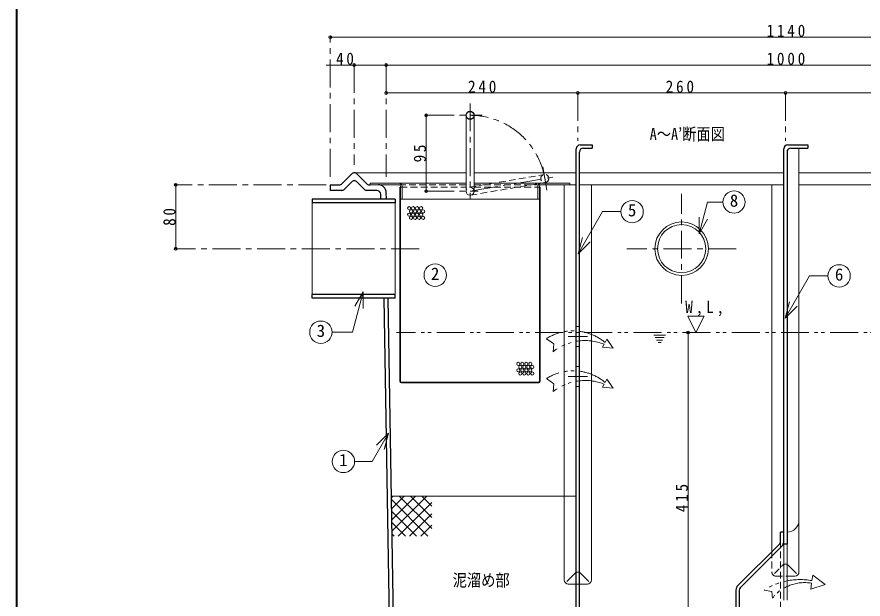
# Model space of a CAD drawing. Units: millimetres at full size, sheet at 1:7. Extents: x -1474 to 1361, y -976 to 991.
# Drawn here: x -1474 to -414, y -591 to 138 of the extents above; entities that cross this region are included whole.
import ezdxf
from ezdxf.enums import TextEntityAlignment as Align

# ---------------------------------------------------------------- set-up
doc = ezdxf.new("R2010")
doc.units = ezdxf.units.MM
doc.header["$LTSCALE"] = 7
doc.header["$PDMODE"] = 32
doc.header["$PDSIZE"] = 3.5
for name, pattern in [('CHAIN1', [8, 5, -1, 1, -1]), ('DASHED1', [1.8, 1.2, -0.6]), ('DOUBLE_CHAIN1', [8.8, 5, -1, 0.6, -0.6, 0.6, -1])]:
    doc.linetypes.add(name, pattern=pattern)
doc.layers.add('0-0_ﾚｲﾔ1', color=7, linetype='Continuous', lineweight=18)
doc.styles.add('ＭＳ ゴシック', font='')
doc.styles.get('ＭＳ ゴシック').set_extended_font_data('MS Gothic')

msp = doc.modelspace()

# ---------------------------------------------------------------- linework, layer by layer
at = {"layer": '0-0_ﾚｲﾔ1', "color": 1, "lineweight": 40}
msp.add_line((-1474.004, -975.609), (-1474.004, 991.391), dxfattribs=at)
at = {"layer": '0-0_ﾚｲﾔ1', "color": 4, "linetype": 'CHAIN1', "lineweight": 9}
for p, q in [((-1081.504, -62.109), (-1081.504, 112.891)), ((-1051.504, 77.891), (-1051.504, -47.109)), ((-1011.504, 77.891), (-1011.504, -62.109)), ((-771.504, 42.891), (-771.504, -17.109)), ((-511.504, 42.891), (-511.504, -17.109)), ((-906.504, 29.891), (-906.504, -90.109)), ((-961.504, 14.891), (-891.504, 14.891)), ((-815.362, -49.401), (-810.334, -78.976)), ((-906.504, -80.109), (-798.06, -61.675)), ((-1086.504, -72.109), (-1275.17, -72.109)), ((-961.504, -80.109), (-896.504, -80.109)), ((-641.504, -220.609), (-641.504, -83.609)), ((-970.17, -152.109), (-1275.17, -152.109)), ((-573.004, -152.109), (-710.004, -152.109)), ((-759.504, -262.109), (-783.504, -262.109)), ((-661.504, -260.234), (-676.504, -260.234)), ((-663.379, -263.359), (-674.629, -263.359)), ((-665.254, -266.484), (-672.754, -266.484)), ((-667.129, -269.609), (-670.879, -269.609)), ((-759.504, -312.109), (-783.504, -312.109))]:
    msp.add_line(p, q, dxfattribs=at)
at = {"layer": '0-0_ﾚｲﾔ1', "color": 4, "lineweight": 9}
for p, q in [((-1081.504, 112.891), (58.496, 112.891)), ((-1086.504, 77.891), (-1011.504, 77.891)), ((-1011.504, 77.891), (-11.504, 77.891)), ((-1011.504, 42.891), (-771.504, 42.891)), ((-771.504, 42.891), (-511.504, 42.891)), ((-511.504, 42.891), (-251.504, 42.891)), ((-961.504, 14.891), (-961.504, -80.109)), ((-1051.504, -57.109), (-911.504, -57.109)), ((-901.504, -57.109), (-773.504, -57.109)), ((-769.504, -57.109), (-513.504, -57.109)), ((-494.504, -57.109), (-253.504, -57.109)), ((-1275.17, -72.109), (-1275.17, -152.109)), ((-995.504, -70.109), (-911.504, -70.109)), ((-901.504, -70.109), (-817.504, -70.109)), ((-788.504, -567.109), (-788.504, -72.109)), ((-781.504, -72.109), (-773.504, -72.109)), ((-769.504, -72.109), (-513.504, -72.109)), ((-754.504, -567.109), (-754.504, -72.109)), ((-528.504, -531.452), (-528.504, -72.109)), ((-494.504, -72.109), (-253.504, -72.109)), ((-821.504, -90.109), (-991.504, -90.109)), ((-633.504, -257.109), (-633.504, -672.109)), ((-773.504, -462.109), (-1005.004, -462.109)), ((-1004.972, -464.032), (-1003.049, -462.109)), ((-1004.74, -477.942), (-988.907, -462.109)), ((-1004.509, -491.852), (-974.765, -462.109)), ((-1003.725, -505.211), (-960.623, -462.109)), ((-995.093, -462.109), (-954.489, -502.714)), ((-980.951, -462.109), (-954.489, -488.572)), ((-966.809, -462.109), (-954.489, -474.429)), ((-1004.933, -466.412), (-959.236, -512.109)), ((-996.481, -512.109), (-954.489, -470.117)), ((-1004.693, -480.794), (-973.378, -512.109)), ((-982.339, -512.109), (-954.489, -484.259)), ((-1004.453, -495.176), (-987.52, -512.109)), ((-494.504, -557.109), (-494.504, -492.109)), ((-968.197, -512.109), (-954.489, -498.401)), ((-1004.213, -509.558), (-1001.662, -512.109)), ((-497.711, -558.917), (-507.994, -548.548)), ((-785.297, -568.917), (-775.014, -558.548)), ((-757.711, -568.917), (-767.994, -558.548)), ((-783.504, -572.109), (-773.504, -572.109)), ((-769.504, -572.109), (-759.504, -572.109)), ((-499.504, -562.109), (-509.504, -562.109))]:
    msp.add_line(p, q, dxfattribs=at)
at = {"layer": '0-0_ﾚｲﾔ1'}
for p, q in [((-911.504, 14.891), (-911.504, -80.109)), ((-901.504, 14.891), (-901.504, -80.109)), ((-494.504, -492.109), (-494.504, -26.109)), ((-1031.504, -70.109), (-1031.504, -72.109)), ((-1031.504, -70.109), (-995.504, -70.109)), ((-1031.504, -72.109), (-995.504, -72.109)), ((-993.504, -74.109), (-993.504, -318.109)), ((-991.504, -74.109), (-991.504, -90.109)), ((-821.504, -74.109), (-821.504, -90.109)), ((-819.504, -74.109), (-819.504, -318.109)), ((-817.504, -70.109), (-781.504, -70.109)), ((-994.504, -75.109), (-993.504, -75.109)), ((-994.504, -318.109), (-994.504, -75.109)), ((-818.504, -75.109), (-819.504, -75.109)), ((-818.504, -318.109), (-818.504, -75.109)), ((-1104.17, -209.384), (-1104.17, -94.834)), ((-1000.17, -209.384), (-1000.17, -94.834)), ((-993.504, -90.109), (-991.504, -90.109)), ((-821.504, -90.109), (-818.504, -90.109)), ((-619.543, -133.482), (-608.884, -93.702)), ((-589.857, -93.702), (-608.884, -93.702)), ((-771.049, -158.514), (-740.582, -105.743)), ((-717.469, -105.743), (-740.582, -105.743)), ((-619.543, -133.482), (-619.543, -112.482)), ((-619.543, -133.482), (-609.043, -115.296)), ((-771.049, -158.514), (-765.614, -138.229)), ((-771.049, -158.514), (-756.2, -143.665)), ((-511.825, -238.968), (-481.358, -186.197)), ((-458.244, -186.197), (-481.358, -186.197)), ((-1040.227, -206.078), (-1053.794, -256.71)), ((-1040.227, -206.078), (-1050.727, -224.264)), ((-1040.227, -206.078), (-1040.227, -227.078)), ((-511.825, -238.968), (-506.39, -218.684)), ((-511.825, -238.968), (-496.976, -224.119)), ((-633.708, -236.701), (-623.504, -257.109)), ((-633.708, -236.701), (-613.3, -236.701)), ((-623.504, -257.109), (-613.3, -236.701)), ((-1079.307, -256.71), (-1053.794, -256.71)), ((-820.504, -319.109), (-992.504, -319.109)), ((-820.504, -320.109), (-992.504, -320.109)), ((-1008.816, -383.172), (-1029.245, -418.555)), ((-1008.816, -383.172), (-1023.665, -398.022)), ((-1008.816, -383.172), (-1014.251, -403.457)), ((-1051.117, -418.555), (-1029.245, -418.555)), ((-513.504, -522.109), (-513.504, -592.109)), ((-509.504, -522.109), (-509.504, -592.109))]:
    msp.add_line(p, q, dxfattribs=at)
at = {"layer": '0-0_ﾚｲﾔ1', "color": 5, "lineweight": 25}
for p, q in [((-773.504, -672.109), (-773.504, -27.109)), ((-769.504, -672.109), (-769.504, -31.109)), ((-764.504, -26.109), (-753.504, -26.109)), ((-513.504, -522.109), (-513.504, -27.109)), ((-509.504, -31.109), (-509.504, -522.109)), ((-508.504, -22.109), (-483.504, -22.109)), ((-504.504, -26.109), (-483.504, -26.109)), ((-483.504, -22.109), (-483.504, -26.109)), ((-1066.822, -70.607), (-1055.077, -58.611)), ((-1036.186, -70.607), (-1047.932, -58.611)), ((-1081.504, -72.109), (-1070.395, -72.109)), ((-1081.504, -72.109), (-1081.504, -79.109)), ((-1063.879, -77.607), (-1055.077, -68.617)), ((-1039.129, -77.607), (-1047.932, -68.617)), ((-1032.614, -72.109), (-1031.504, -72.109)), ((-1067.452, -79.109), (-1081.504, -79.109)), ((-1023.303, -79.109), (-1035.557, -79.109)), ((-1018.205, -90.109), (-1018.309, -83.853)), ((-1011.204, -90.109), (-1011.341, -81.927)), ((-1104.17, -90.109), (-1104.17, -94.834)), ((-1000.17, -90.109), (-1104.17, -90.109)), ((-1000.17, -94.834), (-1104.17, -94.834)), ((-1000.17, -90.109), (-1000.17, -94.834)), ((-1104.17, -214.109), (-1104.17, -209.384)), ((-1000.17, -209.384), (-1104.17, -209.384)), ((-1000.17, -214.109), (-1000.17, -209.384)), ((-1000.17, -214.109), (-1104.17, -214.109)), ((-1006.913, -647.609), (-1014.138, -214.109)), ((-1001.996, -642.609), (-1009.138, -214.109)), ((-517.504, -518.795), (-517.504, -507.109)), ((-513.504, -507.109), (-517.504, -507.109)), ((-518.676, -521.624), (-571.161, -574.109)), ((-515.847, -524.452), (-568.333, -576.938)), ((-509.504, -522.109), (-513.504, -522.109)), ((-573.504, -579.766), (-573.504, -622.109)), ((-569.504, -579.766), (-569.504, -622.109))]:
    msp.add_line(p, q, dxfattribs=at)
at = {"layer": '0-0_ﾚｲﾔ1', "color": 4, "linetype": 'DASHED1', "lineweight": 9}
for p, q in [((-907.342, -75.18), (-813.816, -59.281)), ((-911.504, -72.109), (-995.504, -72.109)), ((-905.666, -85.038), (-812.01, -69.118)), ((-901.504, -72.109), (-817.504, -72.109)), ((-993.504, -75.109), (-911.504, -75.109)), ((-901.504, -75.109), (-819.504, -75.109)), ((-528.504, -531.452), (-528.504, -557.109)), ((-525.297, -558.917), (-515.014, -548.548)), ((-769.504, -572.109), (-773.504, -572.109)), ((-523.504, -562.109), (-509.504, -562.109))]:
    msp.add_line(p, q, dxfattribs=at)
at = {"layer": '0-0_ﾚｲﾔ1', "linetype": 'DASHED1'}
for p, q in [((-769.504, -249.609), (-773.504, -249.609)), ((-769.504, -274.609), (-773.504, -274.609)), ((-769.504, -299.609), (-773.504, -299.609)), ((-769.504, -324.609), (-773.504, -324.609)), ((-517.504, -518.795), (-517.504, -622.109))]:
    msp.add_line(p, q, dxfattribs=at)
at = {"layer": '0-0_ﾚｲﾔ1', "color": 4, "linetype": 'DOUBLE_CHAIN1', "lineweight": 9}
for p, q in [((-174.004, -257.109), (-998.504, -257.109)), ((-810.924, -264.831), (-801.649, -271.392)), ((-801.649, -271.392), (-802.553, -281.12)), ((-738.484, -271.67), (-740.689, -275.62)), ((-735.006, -265.436), (-737.339, -269.616)), ((-735.006, -265.436), (-727.27, -276.756)), ((-740.689, -275.62), (-727.27, -276.756)), ((-735.006, -315.436), (-737.339, -319.616)), ((-735.006, -315.436), (-727.27, -326.756)), ((-738.484, -321.67), (-740.689, -325.62)), ((-740.689, -325.62), (-727.27, -326.756)), ((-477.356, -560.773), (-478.357, -567.811)), ((-461.847, -572.498), (-477.356, -560.773)), ((-478.807, -570.973), (-479.865, -578.415)), ((-461.847, -572.498), (-479.865, -578.415))]:
    msp.add_line(p, q, dxfattribs=at)
at = {"layer": '0-0_ﾚｲﾔ1', "color": 5, "lineweight": 25}
msp.add_lwpolyline([(-768.504, -22.109), (-753.504, -22.109), (-753.504, -26.109)], dxfattribs=at)
at = {"layer": '0-0_ﾚｲﾔ1'}
msp.add_lwpolyline([(-817.504, -72.109), (-781.504, -72.109), (-781.504, -70.109)], dxfattribs=at)
at = {"layer": '0-0_ﾚｲﾔ1', "color": 4, "linetype": 'DOUBLE_CHAIN1', "lineweight": 9}
for points in [[(-810.924, -314.831), (-801.649, -321.392), (-802.553, -331.12)], [(-537.922, -579.606), (-528.337, -581.623), (-527.706, -589.695)]]:
    msp.add_lwpolyline(points, dxfattribs=at)
at = {"layer": '0-0_ﾚｲﾔ1', "color": 5, "lineweight": 25}
msp.add_circle((-906.504, 14.891), 5, dxfattribs=at)
at = {"layer": '0-0_ﾚｲﾔ1', "color": 4, "linetype": 'DASHED1', "lineweight": 9}
msp.add_circle((-812.848, -64.188), 5, dxfattribs=at)
at = {"layer": '0-0_ﾚｲﾔ1'}
for centre, radius in [((-575.857, -93.702), 14), ((-703.469, -105.743), 14), ((-641.504, -152.109), 33.5), ((-641.504, -152.109), 30.175), ((-950.154, -185.269), 14), ((-444.244, -186.197), 14), ((-1093.307, -256.71), 14), ((-1065.117, -418.555), 14)]:
    msp.add_circle(centre, radius, dxfattribs=at)
at = {"layer": '0-0_ﾚｲﾔ1', "color": 4, "lineweight": 9}
for centre in [(-982.779, -101.449), (-980.279, -105.449), (-977.779, -101.449), (-975.279, -105.449), (-972.779, -101.449), (-970.279, -105.449), (-967.779, -101.449), (-965.279, -105.449), (-982.779, -109.449), (-980.279, -113.449), (-977.779, -109.449), (-975.279, -113.449), (-972.779, -109.449), (-970.279, -113.449), (-967.779, -109.449), (-965.279, -113.449), (-846.06, -296.411), (-841.06, -296.411), (-836.06, -296.411), (-831.06, -296.411), (-846.06, -304.411), (-843.56, -300.411), (-843.56, -308.411), (-841.06, -304.411), (-838.56, -300.411), (-838.56, -308.411), (-836.06, -304.411), (-833.56, -300.411), (-833.56, -308.411), (-831.06, -304.411), (-828.56, -300.411), (-828.56, -308.411)]:
    msp.add_circle(centre, 2, dxfattribs=at)
at = {"layer": '0-0_ﾚｲﾔ1', "color": 4, "linetype": 'CHAIN1', "lineweight": 9}
msp.add_arc((-906.504, -80.109), 95, 8.67456, 90, dxfattribs=at)
at = {"layer": '0-0_ﾚｲﾔ1', "color": 5, "lineweight": 25}
for centre, radius, start, end in [((-768.504, -27.109), 5, 90, 180), ((-764.504, -31.109), 5, 90, 180), ((-508.504, -27.109), 5, 90, 180), ((-504.504, -31.109), 5, 90, 180), ((-1051.504, -62.109), 5, 44.3947, 135.6053), ((-1070.395, -67.109), 5, 270, 315.6053), ((-1051.504, -72.115), 5, 44.3947, 135.6053), ((-1032.614, -67.109), 5, 224.3947, 270), ((-1021.339, -82.109), 10, 1.04163, 90), ((-1067.452, -74.109), 5, 270, 315.6053), ((-1035.557, -74.109), 5, 224.3947, 270), ((-1023.303, -84.109), 5, 1.04163, 90), ((-521.504, -518.795), 4, 315, 0), ((-521.504, -518.795), 8, 315, 360), ((-565.504, -579.766), 8, 135, 180), ((-565.504, -579.766), 4, 135, 180)]:
    msp.add_arc(centre, radius, start, end, dxfattribs=at)
at = {"layer": '0-0_ﾚｲﾔ1'}
for centre, radius, start, end in [((-995.504, -74.109), 4, 0, 90), ((-995.504, -74.109), 2, 0, 90), ((-817.504, -74.109), 4, 90, 180), ((-817.504, -74.109), 2, 90, 180), ((-906.504, -80.109), 5, 180, 0), ((-992.504, -318.109), 2, 180, 270), ((-992.504, -318.109), 1, 180, 270), ((-820.504, -318.109), 1, 270, 0), ((-820.504, -318.109), 2, 270, 0), ((-509.504, -492.109), 15, 270, 0)]:
    msp.add_arc(centre, radius, start, end, dxfattribs=at)
at = {"layer": '0-0_ﾚｲﾔ1', "color": 4, "linetype": 'DASHED1', "lineweight": 9}
for centre, start, end in [((-906.504, -80.109), 0, 180), ((-511.504, -552.109), 66.42182, 134.58732), ((-771.504, -562.109), 66.42182, 113.57818), ((-523.504, -557.109), 180, 270)]:
    msp.add_arc(centre, 5, start, end, dxfattribs=at)
at = {"layer": '0-0_ﾚｲﾔ1', "color": 4, "linetype": 'DOUBLE_CHAIN1', "lineweight": 9}
for centre, radius, start, end in [((-777.4, -317.496), 62.429, 50.08017, 122.47858), ((-762.263, -332.364), 65.187, 68.60574, 128.17579), ((-777.4, -367.496), 62.429, 50.08017, 122.47858), ((-762.263, -382.364), 65.187, 68.60574, 128.17579), ((-493.145, -649.434), 82.952, 79.73073, 122.6694), ((-487.449, -621.622), 51.381, 80.31621, 141.58257)]:
    msp.add_arc(centre, radius, start, end, dxfattribs=at)
at = {"layer": '0-0_ﾚｲﾔ1', "color": 4, "lineweight": 9}
for centre, start, end in [((-511.504, -552.109), 45.41268, 66.42182), ((-771.504, -562.109), 113.57818, 134.58732), ((-771.504, -562.109), 45.41268, 66.42182), ((-499.504, -557.109), 270, 0), ((-783.504, -567.109), 180, 270), ((-759.504, -567.109), 270, 0)]:
    msp.add_arc(centre, 5, start, end, dxfattribs=at)
at = {"layer": '0-0_ﾚｲﾔ1', "color": 4}
for p in [(-1081.504, 112.891), (-1051.504, 77.891), (-1011.504, 77.891), (-1011.504, 42.891), (-771.504, 42.891), (-511.504, 42.891), (-961.504, 14.891), (-1275.17, -72.109), (-961.504, -80.109), (-1275.17, -152.109), (-633.504, -257.109)]:
    msp.add_point(p, dxfattribs=at)

# ---------------------------------------------------------------- texts
at = {"layer": '0-0_ﾚｲﾔ1', "style": 'ＭＳ ゴシック', "width": 0.85}
for s, p in [('A～A’断面図', (-681.504, -20.823)), ('泥溜め部', (-928.249, -579.565))]:
    msp.add_text(s, height=15.4, dxfattribs=at).set_placement(p, align=Align.BOTTOM_LEFT)
at = {"layer": '0-0_ﾚｲﾔ1', "style": 'ＭＳ ゴシック'}
for s, p in [('8', (-581.107, -104.202)), ('5', (-708.719, -116.243)), ('2', (-955.404, -195.769)), ('6', (-449.494, -196.697)), ('3', (-1098.557, -267.21)), ('1', (-1070.367, -429.055))]:
    msp.add_text(s, height=15.4, dxfattribs=at).set_placement(p, align=Align.BOTTOM_LEFT)
at = {"layer": '0-0_ﾚｲﾔ1', "char_height": 15.4, "attachment_point": 7, "style": 'ＭＳ ゴシック'}
for s, insert in [('\\T1.38;\\W0.9;1140', (-535.129, 112.891)), ('\\T1.36;\\W0.9;40', (-1074.254, 77.891)), ('\\T1.38;\\W0.9;1000', (-535.129, 77.891)), ('\\T1.38;\\W0.9;240', (-909.004, 42.891)), ('\\T1.38;\\W0.9;260', (-661.43, 42.917)), ('\\T1.38;\\W0.9;W,L,', (-636.925, -236.701))]:
    msp.add_mtext(s, dxfattribs=dict(at, insert=insert))
at = {"layer": '0-0_ﾚｲﾔ1', "char_height": 15.4, "attachment_point": 7, "rotation": 90, "style": 'ＭＳ ゴシック'}
for s, insert in [('\\T1.36;\\W0.9;95', (-961.504, -43.984)), ('\\T1.36;\\W0.9;80', (-1275.17, -123.484)), ('\\T1.38;\\W0.9;415', (-633.504, -482.109))]:
    msp.add_mtext(s, dxfattribs=dict(at, insert=insert))

doc.saveas('drawing.dxf')
